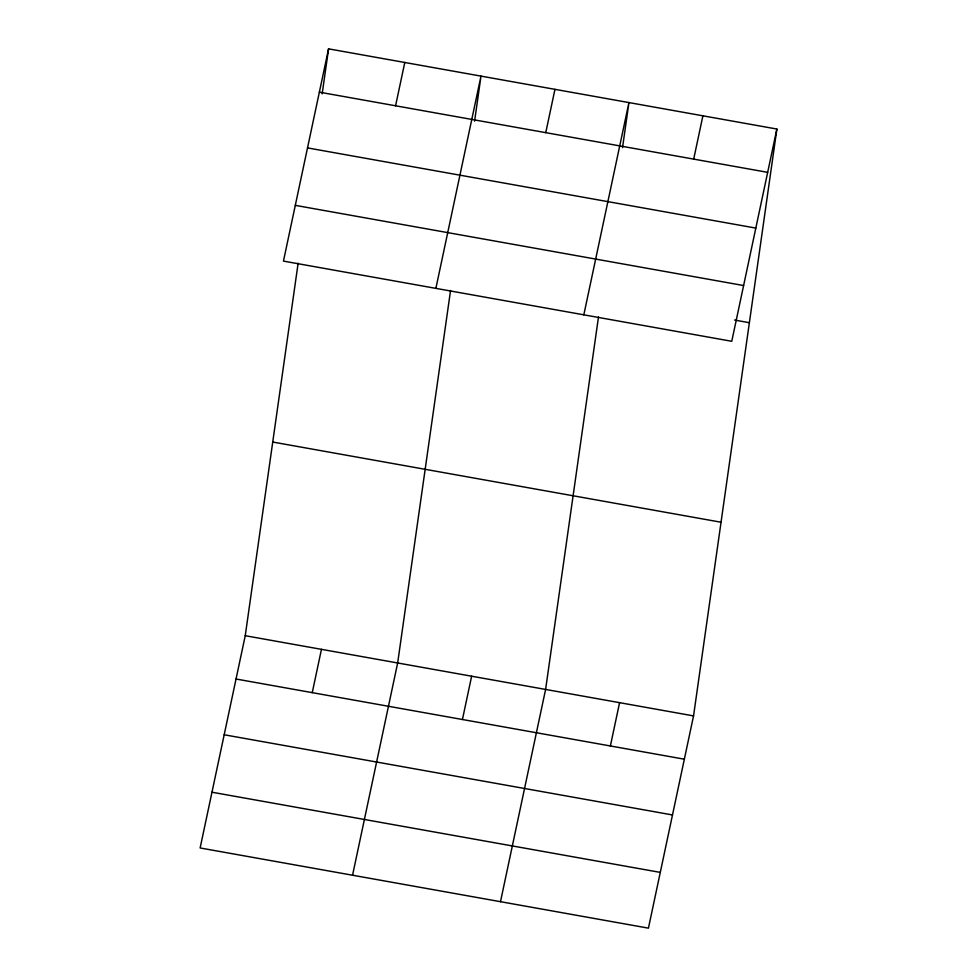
<?xml version="1.0" encoding="UTF-8"?>
<svg xmlns="http://www.w3.org/2000/svg" width="977" height="977" viewBox="0 0 977 977"><rect width="100%" height="100%" fill="white"/><g stroke="black" fill="none" stroke-linecap="round" stroke-linejoin="round"><path stroke-width="1.47" d="M776.874 129.037L731.761 341.291L283.452 261.103L328.565 48.85L776.874 129.037L693.548 715.897L648.435 928.15L200.126 847.963L245.239 635.709L298.132 263.204M322.166 93.89L328.565 48.85M450.556 290.474L397.663 662.968L352.55 875.233M474.59 121.148L480.989 76.108L435.876 288.374M598.498 316.927L545.606 689.432L500.493 901.686M622.532 147.612L628.932 102.573L583.819 314.826M395.575 105.785L404.783 62.479M312.249 692.644L321.457 649.339M545.752 132.652L554.96 89.347M462.439 719.512L471.635 676.206M693.694 159.104L702.903 115.799M610.381 745.964L619.577 702.658M319.357 92.156L767.666 172.343M307.511 147.906L755.819 228.093M295.298 205.353L743.607 285.54M734.582 320.053L749.371 322.703M272.742 442.044L721.05 522.231M245.239 635.709L693.548 715.897M236.043 679.015L684.352 759.202M224.185 734.765L672.494 814.952M211.972 792.213L660.281 872.4"/></g></svg>
